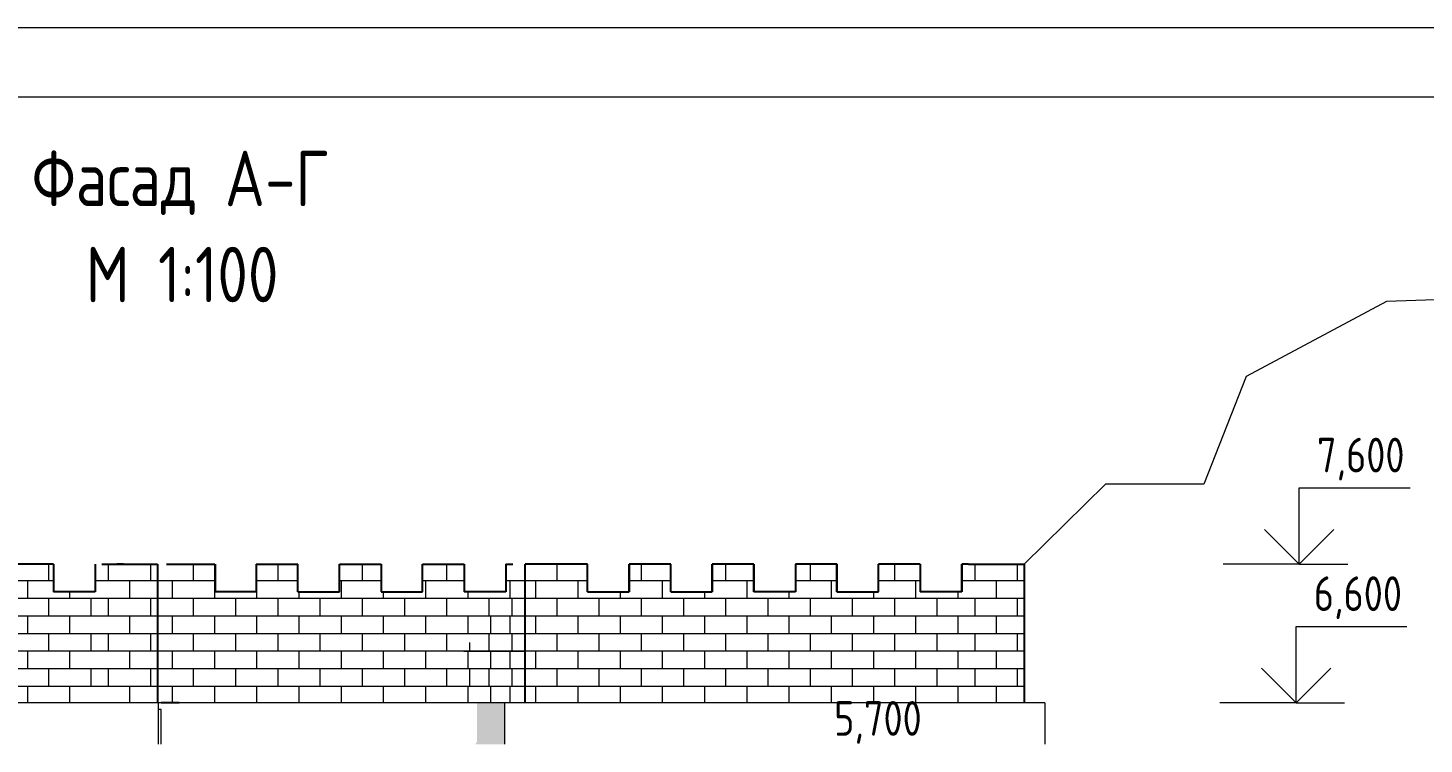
# Model space of a CAD drawing. Header units: feet. Extents: x -10410 to 374725, y -46422 to 88923.
# Drawn here: x 253658 to 263737, y 8789 to 13955 of the extents above; entities that cross this region are included whole.
import ezdxf

# ---------------------------------------------------------------- set-up
doc = ezdxf.new("R2010")
doc.units = ezdxf.units.FT
doc.header["$MEASUREMENT"] = 0
for name, color, linetype, lineweight in [('82323000_Ном._пера__1', 7, 'Continuous', 20), ('Интерьер - Мебель_Ном._пера__1', 7, 'Continuous', 20), ('Интерьер - Мебель_Ном._пера__7', 7, 'Continuous', 20), ('Конструктив - Перекрытия_Ном._пера__1', 7, 'Continuous', 20), ('Конструктив - Перекрытия_Ном._пера__120', 7, 'Continuous', 5), ('Маркер - Оси_Ном._пера__1', 7, 'Continuous', 20)]:
    doc.layers.add(name, color=color, linetype=linetype, lineweight=lineweight)
for name, color, linetype, lineweight, true_color in [('Конструктив - Стены Несущие_Ном._пера__107', 7, 'Continuous', 5, 0xaaaaaa), ('Конструктив - Стены Несущие_Ном._пера__161', 7, 'Continuous', 15, 0x6a6a6a), ('Конструктив - Стены Несущие_Ном._пера__87', 7, 'Continuous', 25, 0x6a6a6a)]:
    doc.layers.add(name, color=color, linetype=linetype, lineweight=lineweight, true_color=true_color)
doc.styles.add('СГЕНЕРИР_СТИЛЬ_2', font='CS_Gost2304.shx')
doc.styles.add('СГЕНЕРИР_СТИЛЬ_3', font='CS_Gost2304.shx')

msp = doc.modelspace()

# ---------------------------------------------------------------- hatches: boundary and pattern name
at = {"layer": 'Конструктив - Перекрытия_Ном._пера__120', "linetype": 'Continuous', "lineweight": 0, "true_color": 0x000000}
msp.add_hatch(color=18, dxfattribs=at).paths.add_polyline_path([(256898.9951, 8803.30715), (256887.62879, 8787.21991), (257099.5918, 8787.21988), (257099.5918, 9087.2199), (256898.9951, 9087.21987)])
at = {"layer": 'Конструктив - Стены Несущие_Ном._пера__107', "linetype": 'Continuous'}
h = msp.add_hatch(dxfattribs=at)
h.set_pattern_fill('ЧЕРЕПИЦА_02', color=256, style=0, pattern_type=2)
h.set_pattern_definition([(0, (252742.7, 9587.22), (0, 127), []), (90, (252742.7, 9587.22), (-304.8, 0), [127, -127]), (90, (252895.1, 9714.22), (-304.8, 0), [127, -127])])
h.paths.add_polyline_path([(251292.71478, 10087.21991), (251292.71478, 9087.21986), (254192.67563, 9087.21986), (254192.67563, 10087.21991), (254143.44162, 10087.21991), (254143.44162, 9887.21989), (253843.44163, 9887.21989), (253843.44163, 10087.21991), (253543.56904, 10087.21991), (253543.56904, 9887.21989), (253243.56897, 9887.21989), (253243.56897, 10087.21991), (252943.08699, 10087.21991), (252943.08699, 9887.21989), (252643.08701, 9887.21989), (252643.08701, 10087.21991), (252342.85342, 10087.21991), (252342.85342, 9887.21989), (252042.85343, 9887.21989), (252042.85343, 10087.21991), (251743.01053, 10087.21991), (251743.01053, 9887.21989), (251443.01054, 9887.21989), (251443.01054, 10087.21991)])
h = msp.add_hatch(dxfattribs=at)
h.set_pattern_fill('ЧЕРЕПИЦА_02', color=256, style=0, pattern_type=2)
h.set_pattern_definition([(0, (254392.68, 9587.22), (0, 127), []), (90, (254392.68, 9587.22), (-304.8, 0), [127, -127]), (90, (254545.08, 9714.22), (-304.8, 0), [127, -127])])
h.paths.add_polyline_path([(254192.67563, 9087.21988), (254592.67563, 9087.21988), (254592.67563, 10087.21988), (254192.67563, 10087.21988)])
h = msp.add_hatch(dxfattribs=at)
h.set_pattern_fill('ЧЕРЕПИЦА_02', color=256, style=0, pattern_type=2)
h.set_pattern_definition([(0, (255920.84, 9587.22), (0, 127), []), (90, (255920.84, 9587.22), (-304.8, 0), [127, -127]), (90, (256073.24, 9714.22), (-304.8, 0), [127, -127])])
h.paths.add_polyline_path([(254658.41717, 10087.21991), (254592.67563, 10087.21991), (254592.67563, 9087.21992), (254658.41717, 9087.21992), (257107.68152, 9087.21988), (257158.01846, 9087.21992), (257248.99492, 9087.21988), (257248.99492, 10087.21991), (257158.01846, 10087.21991), (257107.68152, 10087.21991), (257107.68152, 9887.21987), (256807.68152, 9887.21987), (256807.68152, 10087.21991), (256507.36419, 10087.21991), (256507.36419, 9887.21987), (256207.36428, 9887.21987), (256207.36428, 10087.21991), (255907.2168, 10087.21991), (255907.2168, 9887.21987), (255607.21676, 9887.21987), (255607.21676, 10087.21991), (255306.77008, 10087.21991), (255306.77008, 9887.21987), (255006.77008, 9887.21987), (255006.77008, 10087.21991)])
h = msp.add_hatch(dxfattribs=at)
h.set_pattern_fill('ЧЕРЕПИЦА_02', color=256, style=0, pattern_type=2)
h.set_pattern_definition([(0, (258849.21, 9587.22), (0, 127), []), (90, (258849.2, 9587.22), (-304.8, 0), [127, -127]), (90, (259001.6, 9714.22), (-304.8, 0), [127, -127])])
h.paths.add_polyline_path([(257248.99492, 9087.21989), (260449.43283, 9087.21989), (260449.43283, 10087.21991), (260399.1852, 10087.21991), (260399.1852, 9887.21987), (260099.1852, 9887.21987), (260099.1852, 10087.21991), (259798.8777, 10087.21991), (259798.8777, 9887.21987), (259498.87771, 9887.21987), (259498.87771, 10087.21991), (259198.83575, 10087.21991), (259198.83575, 9887.21987), (258898.83576, 9887.21987), (258898.83576, 10087.21991), (258598.64167, 10087.21991), (258598.64167, 9887.21987), (258298.64168, 9887.21987), (258298.64168, 10087.21991), (257998.99493, 10087.21991), (257998.99493, 9887.21987), (257698.99494, 9887.21987), (257698.99494, 10087.21991), (257248.99492, 10087.21991)])
h = msp.add_hatch(dxfattribs=at)
h.set_pattern_fill('ЧЕРЕПИЦА_02', color=256, style=0, pattern_type=2)
h.set_pattern_definition([(0, (260649.43, 9587.22), (0, 127), []), (90, (260649.43, 9587.22), (-304.8, 0), [127, -127]), (90, (260801.83, 9714.22), (-304.8, 0), [127, -127])])
h.paths.add_polyline_path([(260449.43283, 9087.21988), (260849.43283, 9087.21988), (260849.43283, 10087.21988), (260449.43283, 10087.21988)])
at = {"layer": 'Конструктив - Стены Несущие_Ном._пера__161', "linetype": 'Continuous'}
h = msp.add_hatch(dxfattribs=at)
h.set_pattern_fill('ЧЕРЕПИЦА_02', color=256, style=0, pattern_type=2)
h.set_pattern_definition([(0, (257001, 9586.88), (0, 127), []), (90, (257001, 9586.88), (-304.8, 0), [127, -127]), (90, (257153.4, 9713.88), (-304.8, 0), [127, -127])])
h.paths.add_polyline_path([(256753.00539, 9385.78482), (256753.00539, 9087.2199), (257248.99492, 9087.21989), (257248.99492, 10086.54524), (257198.65799, 10015.35805), (257198.65803, 9887.2199), (257107.57357, 9887.2199)])

# ---------------------------------------------------------------- linework, layer by layer
at = {"layer": '82323000_Ном._пера__1', "linetype": 'Continuous'}
for p, q in [((274532.25259, 13955.3262), (232588.70448, 13955.3262)), ((274032.25259, 13455.3262), (234588.70448, 13455.3262))]:
    msp.add_line(p, q, dxfattribs=at)
at = {"layer": 'Интерьер - Мебель_Ном._пера__1', "linetype": 'Continuous'}
for p, q in [((262835.92775, 10087.21988), (262835.92775, 10637.21988)), ((262835.92775, 10637.21988), (263635.92811, 10637.21988)), ((262835.92775, 10087.21988), (262585.92775, 10337.21988)), ((262835.92775, 10087.21988), (263085.92775, 10337.21988)), ((262835.92775, 10087.21988), (262285.92775, 10087.21988)), ((262835.92775, 10087.21988), (263185.92775, 10087.21988)), ((262812.79316, 9087.21988), (262812.79316, 9637.21988)), ((262812.79316, 9637.21988), (263612.79352, 9637.21988)), ((262812.79316, 9087.21988), (262562.79316, 9337.21988)), ((262812.79316, 9087.21988), (263062.79316, 9337.21988)), ((262812.79316, 9087.21988), (262262.79316, 9087.21988)), ((262812.79316, 9087.21988), (263162.79316, 9087.21988))]:
    msp.add_line(p, q, dxfattribs=at)
at = {"layer": 'Интерьер - Мебель_Ном._пера__7', "linetype": 'Continuous'}
for p, q in [((254619.43283, 9087.21988), (254598.87096, 9087.21988)), ((254619.43283, 9037.21988), (254598.87096, 9037.21988)), ((254619.43283, 8787.21988), (254619.43283, 9037.21988))]:
    msp.add_line(p, q, dxfattribs=at)
at = {"layer": 'Конструктив - Перекрытия_Ном._пера__1', "linetype": 'Continuous'}
for p, q in [((263990.21754, 11999.4621), (263466.09987, 11982.55508)), ((263466.09987, 11982.55508), (262451.67859, 11441.53039)), ((262451.67859, 11441.53039), (262147.3522, 10663.8074)), ((261437.2573, 10663.8074), (260849.43283, 10087.21988)), ((262147.3522, 10663.8074), (261437.2573, 10663.8074))]:
    msp.add_line(p, q, dxfattribs=at)
at = {"layer": 'Конструктив - Перекрытия_Ном._пера__120', "linetype": 'Continuous'}
for p, q in [((254598.87096, 9087.21988), (250699.43299, 9087.21988)), ((254598.87096, 9087.21988), (254598.87096, 8787.21988)), ((257099.5918, 9087.21988), (254749.3936, 9087.21988)), ((257099.80814, 9087.21988), (257099.5918, 9087.21988)), ((257099.5918, 9087.21988), (257099.5918, 8787.21988)), ((260999.43282, 9087.21988), (257099.80814, 9087.21988)), ((257099.80814, 9087.21988), (257099.80814, 8787.21988)), ((260999.43282, 9087.21988), (260999.43282, 8787.21988))]:
    msp.add_line(p, q, dxfattribs=at)
at = {"layer": 'Конструктив - Стены Несущие_Ном._пера__87', "linetype": 'Continuous'}
for p, q in [((253843.4416, 10087.21991), (253543.56897, 10087.21991)), ((253843.4416, 10087.21991), (253843.4416, 9887.21991)), ((254143.4416, 10087.21991), (254143.4416, 9887.21991)), ((254192.67559, 10087.21991), (254592.67559, 10087.21991)), ((254349.3936, 10087.21988), (254300.15962, 10087.21988)), ((254592.67563, 10087.21988), (254592.67563, 9087.21988)), ((254658.4171, 10087.21992), (255006.77002, 10087.21992)), ((255006.77002, 10087.21992), (255006.77002, 9887.21992)), ((255009.23106, 10087.21992), (255009.23106, 9887.21992)), ((255306.77002, 10087.21992), (255306.77002, 9887.21992)), ((255306.77002, 10087.21992), (255607.21675, 10087.21992)), ((255607.21675, 9887.21992), (255607.21675, 10087.21992)), ((255907.21675, 9887.21992), (255907.21675, 10087.21992)), ((255907.21675, 10087.21992), (256207.36417, 10087.21992)), ((256209.69581, 9887.21992), (256209.69581, 10087.21992)), ((256507.36417, 9887.21992), (256507.36417, 10087.21992)), ((256507.36417, 10087.21992), (256807.68151, 10087.21992)), ((256807.68151, 10087.21992), (256807.68151, 9887.21992)), ((257107.68151, 10087.21992), (257107.68151, 9887.21992)), ((257107.68151, 10087.21992), (257158.01842, 10087.21992)), ((257698.99492, 10087.21988), (257248.99492, 10087.21988)), ((257248.99492, 9087.21988), (257248.99492, 10087.21988)), ((257698.99492, 9887.21988), (257698.99492, 10087.21988)), ((257998.70596, 10087.21988), (257998.99492, 10087.21988)), ((257998.70596, 10087.21988), (257998.70596, 9887.21988)), ((257998.99492, 9887.21988), (257998.99492, 10087.21988)), ((258298.64166, 10087.21988), (257998.99492, 10087.21988)), ((258298.64166, 9887.21988), (258298.64166, 10087.21988)), ((258598.5786, 10087.21988), (258598.64166, 10087.21988)), ((258598.5786, 10087.21988), (258598.5786, 9887.21988)), ((258598.64166, 9887.21988), (258598.64166, 10087.21988)), ((258898.83574, 10087.21988), (258598.64166, 10087.21988)), ((258898.83574, 10087.21988), (258899.06059, 10087.21988)), ((258898.83574, 10087.21988), (258898.83574, 9887.21988)), ((258899.06059, 9887.21988), (258899.06059, 10087.21988)), ((259198.83574, 10087.21988), (259198.83574, 9887.21988)), ((259498.8777, 10087.21988), (259198.83574, 10087.21988)), ((259498.8777, 10087.21988), (259499.29416, 10087.21988)), ((259498.8777, 9887.21988), (259498.8777, 10087.21988)), ((259499.29416, 9887.21988), (259499.29416, 10087.21988)), ((259798.8777, 9887.21988), (259798.8777, 10087.21988)), ((260099.1852, 10087.21988), (259798.8777, 10087.21988)), ((260099.1852, 10087.21988), (260099.1852, 9887.21988)), ((260399.13708, 10087.21988), (260399.1852, 10087.21988)), ((260399.13708, 9887.21988), (260399.13708, 10087.21988)), ((260399.1852, 10087.21988), (260399.1852, 9887.21988)), ((260449.43283, 10087.21988), (260399.1852, 10087.21988)), ((260449.43283, 10087.21988), (260849.43283, 10087.21988)), ((260849.43283, 10087.21988), (260849.43283, 9087.21988)), ((254143.4416, 9887.21991), (253843.4416, 9887.21991)), ((255306.77002, 9887.21992), (255006.77002, 9887.21992)), ((255607.21675, 9887.21992), (255907.21675, 9887.21992)), ((256207.36417, 9887.21992), (256507.36417, 9887.21992)), ((257107.68151, 9887.21992), (256807.68151, 9887.21992)), ((257698.99492, 9887.21988), (257998.99492, 9887.21988)), ((258298.64166, 9887.21988), (258598.64166, 9887.21988)), ((259198.83574, 9887.21988), (258898.83574, 9887.21988)), ((259498.8777, 9887.21988), (259798.8777, 9887.21988)), ((260399.1852, 9887.21988), (260099.1852, 9887.21988)), ((254749.3936, 9087.21988), (254619.43283, 9087.21988))]:
    msp.add_line(p, q, dxfattribs=at)

# ---------------------------------------------------------------- texts
at = {"layer": 'Интерьер - Мебель_Ном._пера__1', "linetype": 'Continuous', "char_height": 250, "attachment_point": 7, "style": 'СГЕНЕРИР_СТИЛЬ_2'}
for s, insert in [('\\A1;{\\FCS_Gost2304.shx; 7,600}', (262835.92775, 10690.67541)), ('\\A1;{\\FCS_Gost2304.shx; 6,600}', (262812.79316, 9690.67541)), ('\\A1;{\\FCS_Gost2304.shx; 5,700}', (259350.0643, 8790.67541))]:
    msp.add_mtext(s, dxfattribs=dict(at, insert=insert))
at = {"layer": 'Маркер - Оси_Ном._пера__1', "linetype": 'Continuous', "char_height": 400, "attachment_point": 7, "style": 'СГЕНЕРИР_СТИЛЬ_3'}
for s, insert in [('\\A1;{\\FCS_Gost2304.shx;Фасад А-Г}', (253685.96434, 12606.02026)), ('\\A1;{\\FCS_Gost2304.shx;М 1:100}', (254075.78252, 11976.28996))]:
    msp.add_mtext(s, dxfattribs=dict(at, insert=insert))

doc.saveas('drawing.dxf')
